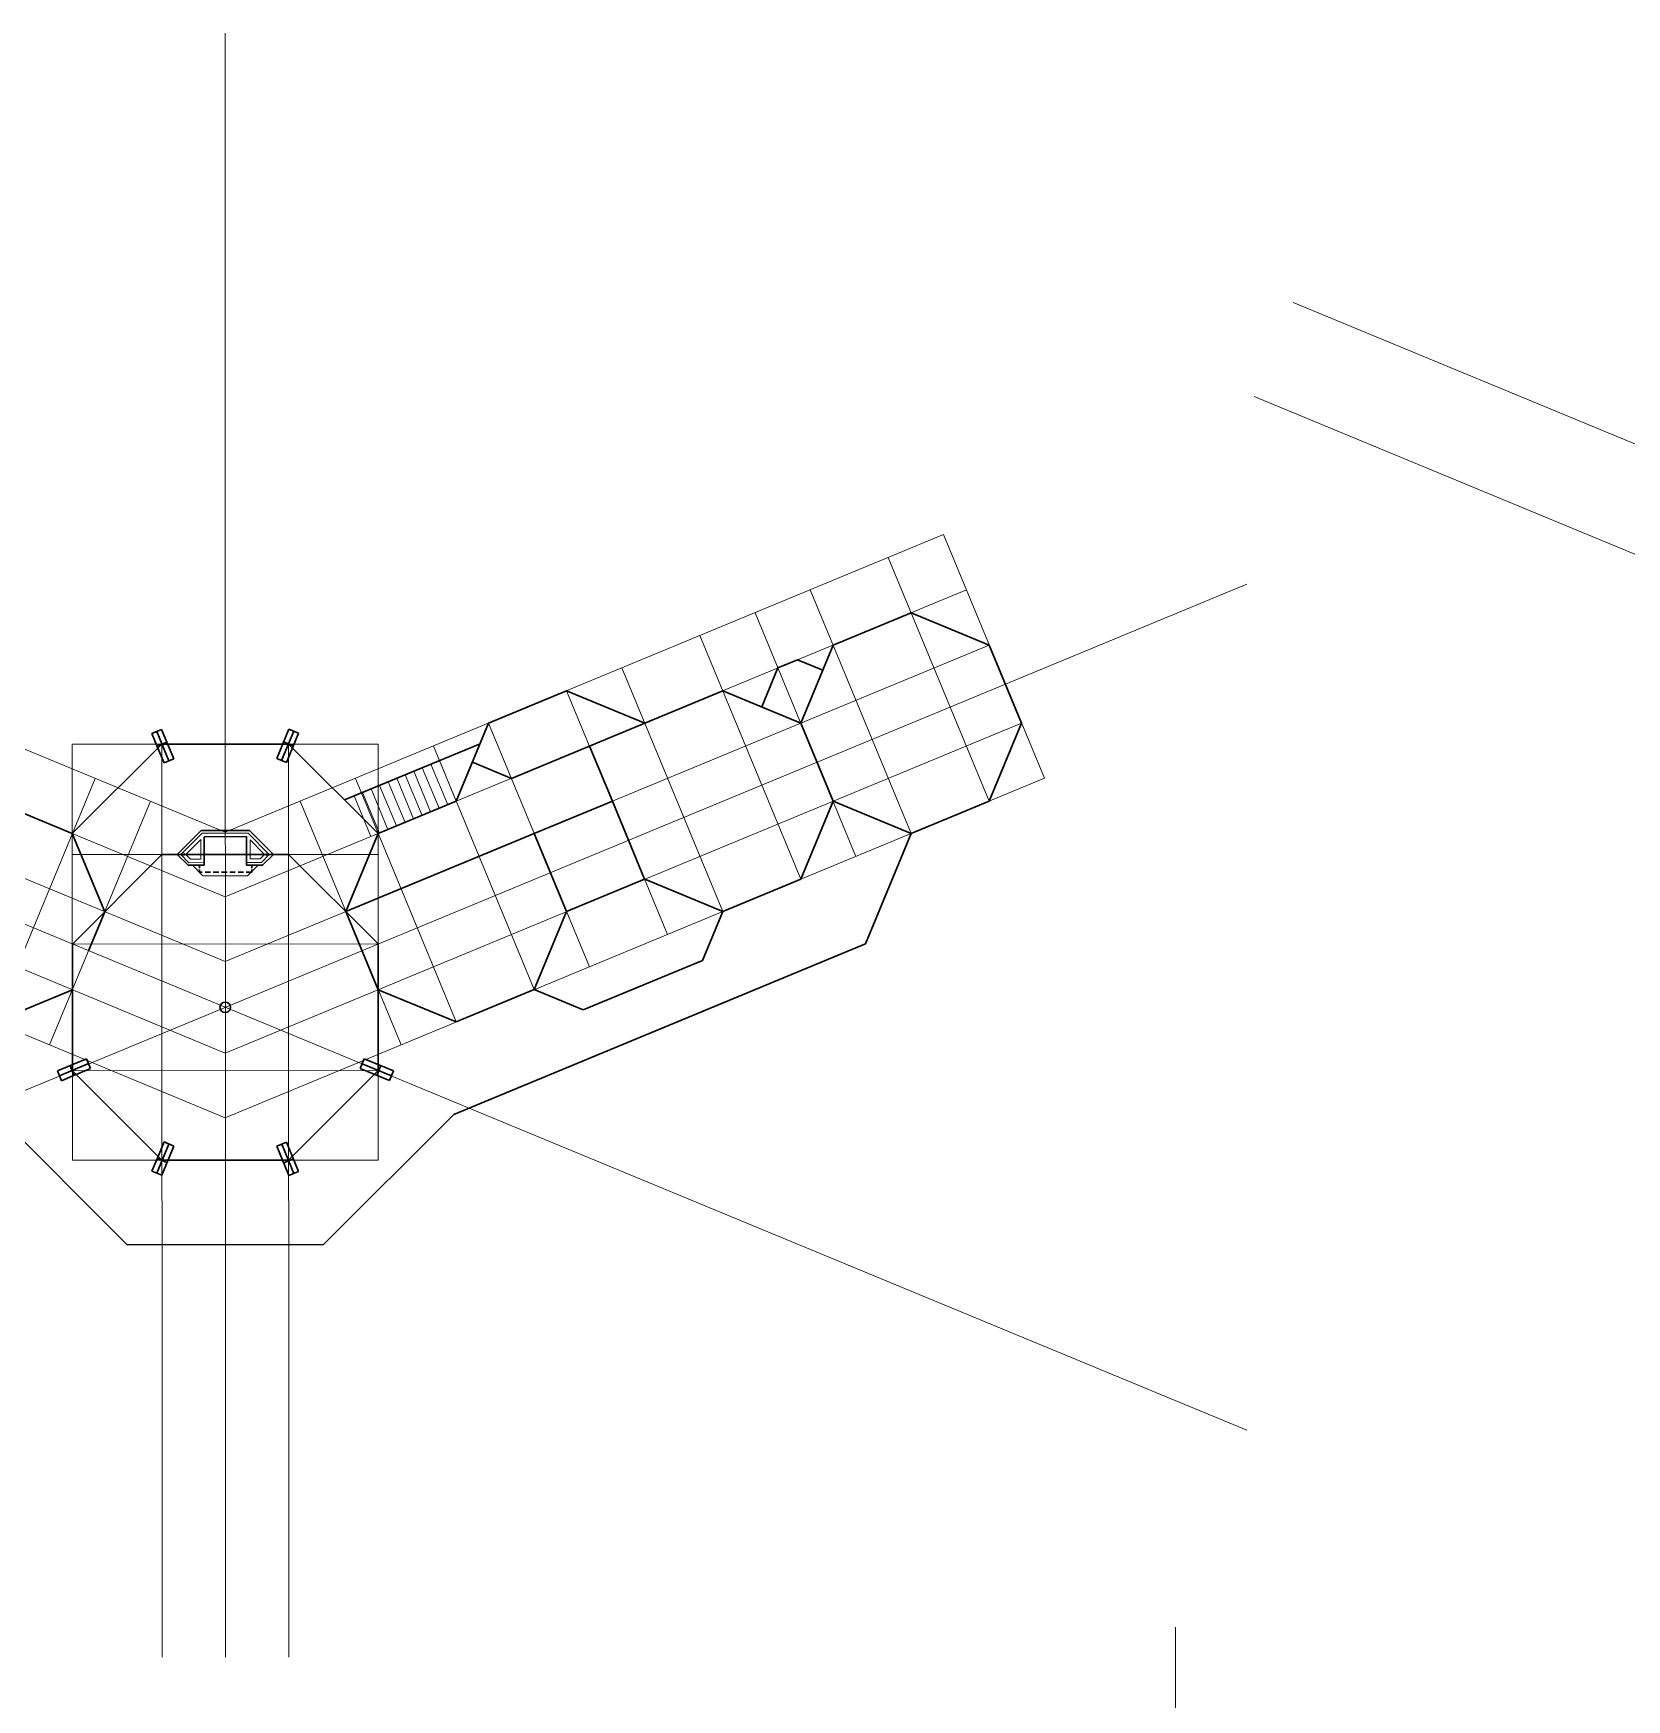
# Model space of a CAD drawing. Header units: inches. Extents: x 2775 to 35798, y 1675 to 10350.
# Drawn here: x 23831 to 25642, y 4886 to 6780 of the extents above; entities that cross this region are included whole.
import ezdxf

# ---------------------------------------------------------------- set-up
doc = ezdxf.new("R2010")
doc.units = ezdxf.units.IN
doc.header["$LTSCALE"] = 0.5
doc.header["$MEASUREMENT"] = 0
doc.linetypes.add('CENTER', pattern=[2, 1.25, -0.25, 0.25, -0.25])
doc.linetypes.add('HIDDEN', pattern=[0.375, 0.25, -0.125])
for name, color, linetype, lineweight in [('BALCONY', 3, 'CONTINUOUS', 30), ('GRID', 1, 'CENTER', 20), ('LAYOUT', 6, 'CONTINUOUS', 9), ('MILLWORK', 7, 'CONTINUOUS', 20), ('WALLS', 7, 'CONTINUOUS', 30)]:
    doc.layers.add(name, color=color, linetype=linetype, lineweight=lineweight)
doc.layers.add('LLMASONRY', color=12, linetype='CONTINUOUS')
doc.layers.add('LLWALLS', color=5, linetype='CONTINUOUS')

msp = doc.modelspace()

# ---------------------------------------------------------------- linework, layer by layer
at = {"layer": 'BALCONY', "color": 3, "ltscale": 50}
for p, q in [((23985.02842, 5953.05392), (23971.20495, 5986.30073)), ((24113.16541, 5953.31222), (24126.85473, 5986.61449)), ((23971.68196, 5969.64624), (23982.70833, 5974.21561)), ((24126.44487, 5969.95821), (24115.40017, 5974.48309)), ((24828.79839, 5870.31573), (24776.86402, 5744.87721)), ((23893.77385, 5608.65597), (23860.52001, 5594.84941)), ((24204.70006, 5608.63686), (24238.00925, 5594.96438)), ((23877.17474, 5595.31796), (23872.61098, 5606.34664)), ((24221.35277, 5595.36583), (24225.87207, 5606.41281)), ((23789.29375, 5550.89151), (23937.38729, 5402.8462)), ((24160.91634, 5402.88261), (24308.96191, 5550.97641)), ((23985.09939, 5517.31373), (23971.28675, 5484.06242)), ((24113.23646, 5517.09718), (24126.93663, 5483.79937)), ((23971.75834, 5500.71707), (23982.78619, 5496.15128)), ((24126.52134, 5500.45551), (24115.47812, 5495.92703)), ((24160.91634, 5402.88261), (23937.38729, 5402.8462))]:
    msp.add_line(p, q, dxfattribs=at)
at = {"layer": 'BALCONY', "color": 3, "ltscale": 150}
msp.add_line((24776.86402, 5744.87721), (24308.96191, 5550.97641), dxfattribs=at)
at = {"layer": 'GRID', "color": 6, "linetype": 'Continuous', "lineweight": 30, "ltscale": 50}
msp.add_circle((24049.07488, 5672.67471), 6.00011, dxfattribs=at)
at = {"layer": 'LAYOUT', "color": 1, "ltscale": 150}
for p, q in [((24049.22809, 4933.89332), (24048.92741, 6779.9154)), ((25210.24502, 5191.95055), (22113.59252, 6474.03488)), ((28359.62517, 5191.96656), (25262.97267, 6474.0509)), ((25210.24455, 6153.86816), (22696.91245, 5112.33171)), ((25129.42979, 3122.07538), (25129.12911, 4968.09746))]:
    msp.add_line(p, q, dxfattribs=at)
at = {"layer": 'LAYOUT', "ltscale": 150}
for p, q in [((24049.07534, 5871.67467), (22732.66814, 6416.6971)), ((24049.12819, 5547.2168), (22069.24931, 6366.93154)), ((27198.50834, 5547.23281), (25218.62946, 6366.94755)), ((24049.08731, 5798.1586), (22706.67628, 6353.9472)), ((24049.09929, 5724.64252), (22680.68443, 6291.1973)), ((24049.11621, 5620.73287), (22643.94682, 6202.50486)), ((24865.48831, 6210.00001), (24049.07534, 5871.67469)), ((24891.4904, 6147.25435), (24049.08731, 5798.15861)), ((24917.49249, 6084.50869), (24049.09929, 5724.64253)), ((24954.24456, 5995.82225), (24049.11621, 5620.73287)), ((24980.24665, 5933.07659), (24049.12819, 5547.21679))]:
    msp.add_line(p, q, dxfattribs=at)
at = {"layer": 'LAYOUT', "linetype": 'Continuous', "ltscale": 50}
msp.add_line((24865.48831, 6210.00001), (24980.24665, 5933.07659), dxfattribs=at)
at = {"layer": 'LAYOUT', "ltscale": 50}
for p, q in [((24802.72648, 6183.99122), (24917.48483, 5907.0678)), ((24714.04004, 6147.23914), (24828.79839, 5870.31573)), ((24651.27822, 6121.23035), (24766.03656, 5844.30693)), ((24588.51639, 6095.22156), (24703.27474, 5818.29814)), ((24499.82995, 6058.46949), (24614.58829, 5781.54607)), ((24437.06812, 6032.4607), (24551.82647, 5755.53728)), ((24348.38168, 5995.70863), (24463.14002, 5718.78521)), ((24285.61985, 5969.69983), (24400.3782, 5692.77642)), ((23786.52917, 5655.93877), (23901.1973, 5932.89955)), ((24196.93341, 5932.94776), (24311.69176, 5656.02434)), ((23849.29947, 5629.95042), (23963.9676, 5906.91121)), ((24134.17159, 5906.93897), (24248.92993, 5630.01555))]:
    msp.add_line(p, q, dxfattribs=at)
at = {"layer": 'LAYOUT', "color": 2, "ltscale": 50}
for p, q in [((23875.27612, 5498.83608), (23875.19914, 5971.49579)), ((23977.05901, 5971.92544), (23875.21564, 5870.14541)), ((23875.23579, 5971.90885), (24222.88244, 5971.96548)), ((24222.9355, 5870.2021), (24121.05901, 5971.94889)), ((24222.91873, 5971.96548), (24222.99578, 5498.89272)), ((23977.07944, 5846.49928), (23875.23608, 5744.67451)), ((23875.25622, 5846.42606), (24222.90286, 5846.59593)), ((24222.95574, 5744.73111), (24121.07936, 5846.5226)), ((23875.23608, 5744.67451), (24222.95574, 5744.73111)), ((23875.25954, 5600.64419), (24222.9792, 5600.70098)), ((23875.25954, 5600.64419), (23977.13616, 5498.85268)), ((24121.13608, 5498.87601), (24222.9792, 5600.70098)), ((24222.99578, 5498.89272), (23875.27612, 5498.83608))]:
    msp.add_line(p, q, dxfattribs=at)
at = {"layer": 'LAYOUT', "color": 2, "ltscale": 150}
for p, q in [((23977.22809, 4933.88159), (23977.05901, 5971.92544)), ((24121.22809, 4933.90505), (24121.05901, 5971.94889))]:
    msp.add_line(p, q, dxfattribs=at)
at = {"layer": 'LLMASONRY', "color": 7, "linetype": 'Continuous', "lineweight": 30, "ltscale": 1.5}
for p, q in [((23965.66165, 5984.00356), (23976.74825, 5988.59789)), ((23976.74825, 5988.59789), (23990.53259, 5955.33487)), ((24121.30222, 5988.88929), (24107.65209, 5955.57096)), ((24132.40725, 5984.33969), (24121.30222, 5988.88929)), ((23972.61123, 5967.43011), (23965.66154, 5984.00382)), ((23979.52414, 5950.77322), (23972.55029, 5967.40456)), ((24118.67884, 5951.05373), (24125.58559, 5967.71305)), ((24125.52454, 5967.73836), (24132.40735, 5984.33994)), ((23979.52425, 5950.77296), (23990.53259, 5955.33487)), ((24118.67874, 5951.05347), (24107.65209, 5955.57096)), ((23994.43734, 5846.48371), (24006.77842, 5834.15067)), ((23858.22566, 5600.39388), (23891.49569, 5614.1613)), ((23896.052, 5603.15064), (23891.49569, 5614.1613)), ((24202.44411, 5603.12239), (24206.95602, 5614.15132)), ((24240.28125, 5600.51805), (24206.95602, 5614.15132)), ((23862.81436, 5589.30495), (23858.22566, 5600.39388)), ((23879.39134, 5596.2461), (23862.8141, 5589.30484)), ((23896.05175, 5603.15053), (23879.41686, 5596.18514)), ((24202.44437, 5603.12229), (24219.10718, 5596.22397)), ((24219.13245, 5596.28503), (24235.73752, 5589.41062)), ((24235.73726, 5589.41072), (24240.28125, 5600.51805)), ((23979.59437, 5519.59264), (23972.62594, 5502.95903)), ((23976.8308, 5481.76706), (23990.60431, 5515.03457)), ((23979.59448, 5519.59289), (23990.60431, 5515.03457)), ((24118.74905, 5519.35772), (24107.72388, 5514.83664)), ((24121.38486, 5481.52276), (24107.72388, 5514.83664)), ((24118.74916, 5519.35746), (24125.66133, 5502.70039)), ((23972.68689, 5502.93349), (23965.7426, 5486.35753)), ((24125.60029, 5502.67506), (24132.48851, 5486.07572)), ((23965.74271, 5486.35778), (23976.8308, 5481.76706)), ((24132.4884, 5486.07597), (24121.38486, 5481.52276))]:
    msp.add_line(p, q, dxfattribs=at)
at = {"layer": 'LLMASONRY', "color": 7, "linetype": 'Continuous', "lineweight": 30}
for p, q in [((24021.62366, 5873.68774), (23994.43734, 5846.48371)), ((24076.52637, 5873.70562), (24021.62366, 5873.68774)), ((24103.7304, 5846.51931), (24076.52637, 5873.70562)), ((24073.27126, 5866.70456), (24025.27125, 5866.68893)), ((24103.7304, 5846.51931), (24091.5144, 5834.29668))]:
    msp.add_line(p, q, dxfattribs=at)
at = {"layer": 'LLMASONRY', "color": 7, "linetype": 'Continuous', "lineweight": 20}
for p, q in [((24022.86727, 5870.68814), (23998.67998, 5846.48509)), ((24021.26923, 5863.43036), (24004.33684, 5846.48693)), ((24075.28483, 5870.70509), (24022.86727, 5870.68814)), ((24098.97097, 5846.53479), (24075.2847, 5870.70522)), ((24093.81412, 5846.53286), (24077.269, 5863.0672)), ((23998.67998, 5846.48509), (24007.55824, 5837.07699)), ((24009.66888, 5841.15837), (24004.33684, 5846.48693)), ((24093.83063, 5846.51636), (24088.68532, 5841.36825)), ((24098.96098, 5846.54498), (24090.34721, 5837.37265))]:
    msp.add_line(p, q, dxfattribs=at)
at = {"layer": 'LLMASONRY', "color": 7, "linetype": 'Continuous', "lineweight": 20, "ltscale": 5}
for p, q in [((24021.25541, 5841.18914), (24021.26923, 5863.43036)), ((24077.2555, 5841.33789), (24077.269, 5863.0672))]:
    msp.add_line(p, q, dxfattribs=at)
at = {"layer": 'LLMASONRY', "color": 7, "linetype": 'Continuous', "lineweight": 30, "ltscale": 5}
for p, q in [((24025.25107, 5834.19973), (24025.27125, 5866.68893)), ((24073.25114, 5834.31739), (24073.27126, 5866.70456))]:
    msp.add_line(p, q, dxfattribs=at)
at = {"layer": 'LLMASONRY', "color": 7, "linetype": 'Continuous', "lineweight": 20, "ltscale": 7.5}
for p, q in [((24007.55824, 5837.07699), (24025.25293, 5837.19975)), ((24009.66888, 5841.15837), (24021.25541, 5841.18914)), ((24073.25299, 5837.32724), (24090.34721, 5837.37265)), ((24077.2555, 5841.33789), (24088.68532, 5841.36825))]:
    msp.add_line(p, q, dxfattribs=at)
at = {"layer": 'LLMASONRY', "color": 7, "linetype": 'Continuous', "lineweight": 30, "ltscale": 7.5}
for p, q in [((24073.25113, 5834.32723), (24091.59362, 5834.37595)), ((24006.77842, 5834.15067), (24025.25107, 5834.19973))]:
    msp.add_line(p, q, dxfattribs=at)
at = {"layer": 'LLMASONRY', "color": 7, "linetype": 'Continuous', "lineweight": 20, "ltscale": 50}
for p, q in [((24023.64165, 5822.27155), (24011.74159, 5834.16385)), ((24074.46827, 5822.28801), (24023.84633, 5822.27158)), ((24086.4062, 5834.23372), (24074.46827, 5822.28801))]:
    msp.add_line(p, q, dxfattribs=at)
at = {"layer": 'LLMASONRY', "color": 7, "linetype": 'HIDDEN', "lineweight": 30, "ltscale": 25}
for p, q in [((24019.84815, 5826.27523), (24019.85602, 5834.19575)), ((24079.18351, 5826.32278), (24079.14077, 5834.32914))]:
    msp.add_line(p, q, dxfattribs=at)
at = {"layer": 'LLMASONRY', "color": 7, "linetype": 'HIDDEN', "lineweight": 30, "ltscale": 50}
msp.add_line((24079.18351, 5826.32278), (24019.84815, 5826.27523), dxfattribs=at)
at = {"layer": 'LLWALLS', "linetype": 'Continuous', "ltscale": 0.75, "const_width": 0.5}
for points in [[(23999.75876, 5846.48636, 1), (24003.25876, 5846.48636, 1)], [(24098.41141, 5846.53388, -1), (24094.91141, 5846.53506, -1)]]:
    msp.add_lwpolyline(points, format="xyb", close=True, dxfattribs=at)
at = {"layer": 'MILLWORK', "ltscale": 50}
for p, q in [((24301.899, 5902.94388), (24282.76399, 5949.11857)), ((24311.59908, 5906.96364), (24292.46407, 5953.13833)), ((24263.09868, 5886.86485), (24243.96367, 5933.03954)), ((24272.79876, 5890.88461), (24253.66375, 5937.0593)), ((24282.49884, 5894.90437), (24263.36383, 5941.07906)), ((24292.19892, 5898.92412), (24273.06391, 5945.09882)), ((24214.59828, 5866.76606), (24195.46327, 5912.94075)), ((24224.29836, 5870.78582), (24205.16335, 5916.96051)), ((24233.99844, 5874.80558), (24214.86343, 5920.98027)), ((24243.69852, 5878.82534), (24224.56351, 5925.00003)), ((24253.3986, 5882.84509), (24234.26359, 5929.01978))]:
    msp.add_line(p, q, dxfattribs=at)
at = {"layer": 'WALLS', "color": 5, "ltscale": 50}
for p, q in [((24740.04213, 6084.49348), (24828.72857, 6121.24556)), ((24828.72857, 6121.24556), (24917.49249, 6084.50869)), ((24703.2824, 5995.73904), (24740.04213, 6084.49348)), ((24917.49249, 6084.50869), (24954.24456, 5995.82225)), ((24677.28031, 6058.48469), (24699.45192, 6067.67271)), ((24699.45192, 6067.67271), (24728.15218, 6055.78583)), ((24658.90044, 6014.10747), (24677.28031, 6058.48469)), ((24917.48483, 5907.0678), (24954.24456, 5995.82225)), ((24828.79839, 5870.31573), (24740.03447, 5907.05259)), ((24828.79839, 5870.31573), (24917.48483, 5907.0678))]:
    msp.add_line(p, q, dxfattribs=at)
at = {"layer": 'WALLS', "ltscale": 50}
for p, q in [((24348.38168, 5995.70863), (24437.06812, 6032.4607)), ((24525.83204, 5995.72383), (24437.06812, 6032.4607)), ((24525.83204, 5995.72383), (24614.51848, 6032.4759)), ((24703.2824, 5995.73904), (24614.51848, 6032.4759)), ((24311.62194, 5906.95418), (24348.38168, 5995.70863)), ((24374.40157, 5932.92002), (24525.83204, 5995.72383)), ((24703.2824, 5995.73904), (24740.03447, 5907.05259)), ((24184.63539, 5908.45363), (24338.683, 5972.29167)), ((24463.07021, 5969.71504), (24489.0723, 5906.96938)), ((24329.98923, 5951.30102), (24374.40157, 5932.92002)), ((23875.21564, 5870.14541), (23786.51722, 5906.86857)), ((24222.9355, 5870.2021), (24311.62194, 5906.95418)), ((24400.38586, 5870.21731), (24489.0723, 5906.96938)), ((24489.0723, 5906.96938), (24525.7223, 5818.24064)), ((24703.27474, 5818.29814), (24740.03447, 5907.05259)), ((23912.00432, 5781.40295), (23875.21564, 5870.14541)), ((24186.17577, 5781.44765), (24400.38586, 5870.21731)), ((24186.17577, 5781.44765), (24222.9355, 5870.2021)), ((24400.38586, 5870.21731), (24437.13793, 5781.53087)), ((24525.7223, 5818.24064), (24437.13793, 5781.53087)), ((24525.82438, 5818.28294), (24614.58829, 5781.54607)), ((24614.58829, 5781.54607), (24703.27474, 5818.29814)), ((23912.00427, 5781.4029), (23893.64271, 5737.05375)), ((24222.92791, 5692.76104), (24186.17577, 5781.44765)), ((24437.13793, 5781.53087), (24400.3782, 5692.77642)), ((24591.64347, 5726.1066), (24614.58829, 5781.54607)), ((24455.81176, 5669.81731), (24591.64347, 5726.1066)), ((23875.28112, 5692.70455), (23786.52917, 5655.93877)), ((24222.92791, 5692.76124), (24311.69176, 5656.02434)), ((24311.69176, 5656.02434), (24400.3782, 5692.77642)), ((24455.81176, 5669.81731), (24400.3782, 5692.77642))]:
    msp.add_line(p, q, dxfattribs=at)
at = {"layer": 'WALLS', "color": 4, "ltscale": 50}
for p, q in [((23875.21564, 5870.14541), (23977.05901, 5971.92544)), ((23977.05901, 5971.92544), (24121.05901, 5971.94889)), ((24222.9353, 5870.20259), (24121.05901, 5971.94889)), ((23875.23608, 5744.67451), (23977.05598, 5846.4758)), ((23977.05598, 5846.4758), (24121.07943, 5846.54618)), ((24121.07944, 5846.52252), (24222.95574, 5744.73111)), ((23875.23608, 5744.67451), (23875.25954, 5600.64419)), ((24222.9792, 5600.70098), (24222.95574, 5744.73111)), ((23875.25954, 5600.64419), (23977.13606, 5498.85277)), ((24121.13606, 5498.87613), (24222.9792, 5600.70098)), ((23977.13606, 5498.85268), (24121.13621, 5498.87613))]:
    msp.add_line(p, q, dxfattribs=at)

doc.saveas('drawing.dxf')
